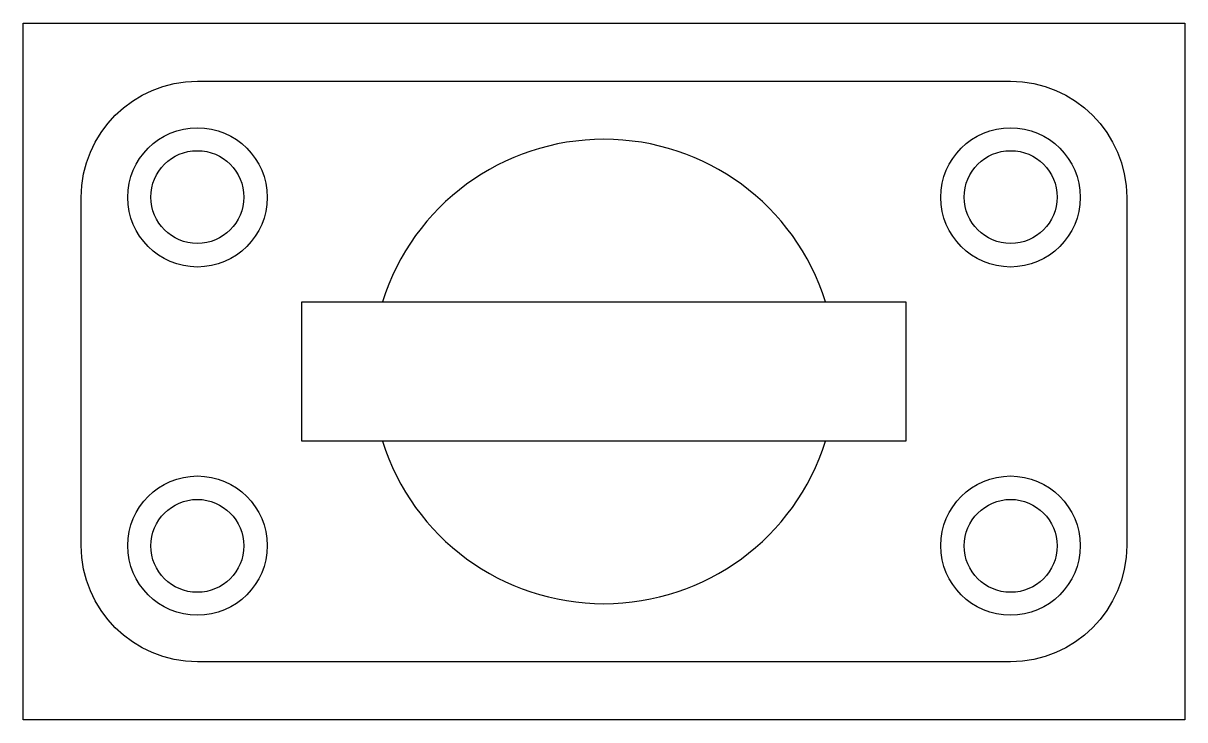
# Model space of a CAD drawing. Header units: millimetres. Extents: x 149.3 to 159.3, y 194.5 to 200.5.
import ezdxf

# ---------------------------------------------------------------- set-up
doc = ezdxf.new("R2010")
doc.units = ezdxf.units.MM

msp = doc.modelspace()

# ---------------------------------------------------------------- linework, layer by layer
for points in [[(149.296, 200.455), (159.296, 200.455), (159.296, 194.455), (149.296, 194.455)], [(151.696, 198.055), (156.896, 198.055), (156.896, 196.855), (151.696, 196.855)]]:
    msp.add_lwpolyline(points, close=True)
msp.add_lwpolyline([(149.796, 198.955, -0.41421), (150.796, 199.955), (157.796, 199.955, -0.41421), (158.796, 198.955), (158.796, 195.955, -0.41421), (157.796, 194.955), (150.796, 194.955, -0.41421), (149.796, 195.955)], format="xyb", close=True)
for centre, radius in [((150.796, 198.955), 0.6), ((157.796, 198.955), 0.6), ((150.795, 198.957), 0.4), ((157.797, 198.957), 0.4), ((150.796, 195.955), 0.6), ((157.796, 195.955), 0.6), ((150.795, 195.953), 0.4), ((157.797, 195.953), 0.4)]:
    msp.add_circle(centre, radius)
for start, end in [(17.4576, 162.5424), (197.4576, 342.5424)]:
    msp.add_arc((154.296, 197.455), 2, start, end)

doc.saveas('drawing.dxf')
